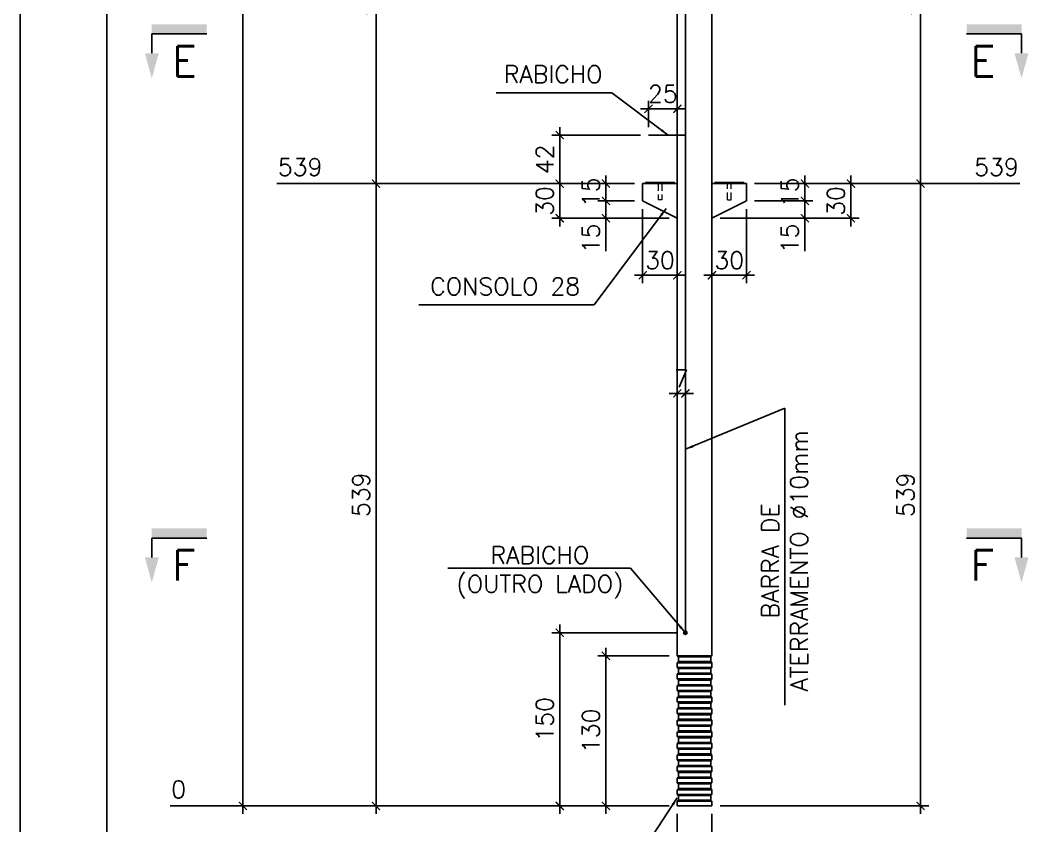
# Model space of a CAD drawing. Header units: centimetres. Extents: x 1658 to 19651, y 8294 to 11444.
# Drawn here: x 1658 to 2532, y 9369 to 10067 of the extents above; entities that cross this region are included whole.
import ezdxf

# ---------------------------------------------------------------- set-up
doc = ezdxf.new("R2010")
doc.units = ezdxf.units.CM
doc.header["$LTSCALE"] = 50
doc.header["$MEASUREMENT"] = 0
doc.header["$PDMODE"] = 67
doc.linetypes.add('DASHED', pattern=[0.75, 0.5, -0.25])
doc.linetypes.add('HIDDEN', pattern=[0.375, 0.25, -0.125])
doc.layers.add('10 TRACEJADO', color=1, linetype='DASHED', lineweight=13)
for name, color, linetype in [('COTAS-PRECON', 1, 'Continuous'), ('FORMATO-PRECON', 2, 'Continuous'), ('HACHURAS-PRECON', 1, 'Continuous'), ('IND- CORTE-PRECON', 4, 'Continuous'), ('LINHA-01-PRECON', 1, 'Continuous'), ('LINHA-03-PRECON', 3, 'Continuous'), ('LINHA-04-PRECON', 4, 'Continuous'), ('TEXTO-35-PRECON', 5, 'Continuous')]:
    doc.layers.add(name, color=color, linetype=linetype)
doc.styles.add('ROMANS', font='ROMANS.SHX', dxfattribs={"oblique": 15, "height": 3})
doc.styles.get("Standard").update_dxf_attribs({"font": 'romans.shx'})
doc.dimstyles.new('ESC75-75', dxfattribs={"dimscale": 0, "dimtxt": 15, "dimasz": 7, "dimexe": 7, "dimexo": 7, "dimgap": 5.5, "dimtad": 1, "dimdec": 1, "dimdsep": 46, "dimtxsty": 'Standard', "dimblk": 'ARCHTICK', "dimcen": 0.1, "dimdle": 7, "dimclrd": 256, "dimclre": 256, "dimclrt": 2, "dimadec": 0, "dimazin": 0, "dimtfac": 1, "dimtdec": 1, "dimtix": 1, "dimtmove": 2, "dimatfit": 3, "dimfxl": 1, "dimarcsym": 0})

# ---------------------------------------------------------------- blocks, each defined once
blk = doc.blocks.new('A$C2E607E54')
at = {"layer": 'FORMATO-PRECON'}
blk.add_lwpolyline([(0, 4200), (2970, 4200), (2970, 0), (0, 0)], close=True, dxfattribs=at)
at = {"layer": 'FORMATO-PRECON', "color": 6}
blk.add_lwpolyline([(100, 3950), (2870, 3950), (2870, 100), (100, 100)], close=True, dxfattribs=at)
blk = doc.blocks.new('_ArchTick')
at = {"color": 0, "linetype": 'ByBlock', "const_width": 0.15}
blk.add_lwpolyline([(-0.5, -0.5), (0.5, 0.5)], dxfattribs=at)
blk = doc.blocks.new('*D37')
at = {"layer": 'COTAS-PRECON', "lineweight": -2, "transparency": 16777216}
for p, q in [((2220.58, 9516.28), (2158.72, 9516.28)), ((2165.72, 9379.28), (2165.72, 9523.28)), ((2220.58, 9386.28), (2158.72, 9386.28))]:
    blk.add_line(p, q, dxfattribs=at)
at = {"layer": 'Defpoints', "color": 0, "transparency": 16777216}
for p in [(2165.72, 9516.28), (2227.58, 9516.28), (2227.58, 9386.28)]:
    blk.add_point(p, dxfattribs=at)
at = {"layer": 'COTAS-PRECON', "lineweight": -2, "transparency": 16777216, "xscale": 7, "yscale": 7, "zscale": 7}
for p, rotation in [((2165.72, 9516.28), 90), ((2165.72, 9386.28), 270)]:
    blk.add_blockref('_ArchTick', p, dxfattribs=dict(at, rotation=rotation))
at = {"layer": 'COTAS-PRECON', "color": 2, "transparency": 16777216, "insert": (2152.72, 9451.28), "char_height": 15, "attachment_point": 5, "rotation": 90}
blk.add_mtext('130', dxfattribs=at)
blk = doc.blocks.new('*D38')
at = {"layer": 'COTAS-PRECON', "lineweight": -2, "transparency": 16777216}
for p, q in [((2227.58, 9379.28), (2227.58, 9332.26)), ((2257.58, 9379.28), (2257.58, 9332.26)), ((2227.58, 9339.26), (2220.58, 9339.26)), ((2227.58, 9339.26), (2257.58, 9339.26)), ((2257.58, 9339.26), (2264.58, 9339.26))]:
    blk.add_line(p, q, dxfattribs=at)
at = {"layer": 'Defpoints', "color": 0, "transparency": 16777216}
for p in [(2227.58, 9386.28, 0.02), (2257.58, 9386.28, 0.02), (2257.58, 9339.26)]:
    blk.add_point(p, dxfattribs=at)
at = {"layer": 'COTAS-PRECON', "lineweight": -2, "transparency": 16777216, "xscale": 7, "yscale": 7, "zscale": 7}
blk.add_blockref('_ArchTick', (2227.58, 9339.26), dxfattribs=at)
at = {"layer": 'COTAS-PRECON', "lineweight": -2, "transparency": 16777216, "xscale": 7, "yscale": 7, "zscale": 7, "rotation": 180}
blk.add_blockref('_ArchTick', (2257.58, 9339.26), dxfattribs=at)
at = {"layer": 'COTAS-PRECON', "color": 2, "transparency": 16777216, "insert": (2242.58, 9352.26), "char_height": 15, "attachment_point": 5}
blk.add_mtext('30', dxfattribs=at)
blk = doc.blocks.new('*D45')
at = {"layer": 'COTAS-PRECON', "lineweight": -2, "transparency": 16777216}
for p, q in [((1966.61, 10261.28), (1966.61, 9918.28)), ((2190.58, 10254.28), (1959.61, 10254.28)), ((2190.58, 9925.28), (1959.61, 9925.28))]:
    blk.add_line(p, q, dxfattribs=at)
at = {"layer": 'Defpoints', "color": 0, "transparency": 16777216}
for p in [(2197.58, 10254.28), (1966.61, 9925.28), (2197.58, 9925.28)]:
    blk.add_point(p, dxfattribs=at)
at = {"layer": 'COTAS-PRECON', "lineweight": -2, "transparency": 16777216, "xscale": 7, "yscale": 7, "zscale": 7}
for p, rotation in [((1966.61, 10254.28), 90), ((1966.61, 9925.28), 270)]:
    blk.add_blockref('_ArchTick', p, dxfattribs=dict(at, rotation=rotation))
at = {"layer": 'COTAS-PRECON', "color": 2, "transparency": 16777216, "insert": (1953.61, 10089.78), "char_height": 15, "attachment_point": 5, "rotation": 90}
blk.add_mtext('329', dxfattribs=at)
blk = doc.blocks.new('*D46')
at = {"layer": 'COTAS-PRECON', "lineweight": -2, "transparency": 16777216}
for p, q in [((1966.61, 9932.28), (1966.61, 9379.28)), ((2190.58, 9925.28), (1959.61, 9925.28)), ((2220.58, 9386.28), (1959.61, 9386.28))]:
    blk.add_line(p, q, dxfattribs=at)
at = {"layer": 'Defpoints', "color": 0, "transparency": 16777216}
for p in [(2197.58, 9925.28), (1966.61, 9386.28), (2227.58, 9386.28)]:
    blk.add_point(p, dxfattribs=at)
at = {"layer": 'COTAS-PRECON', "lineweight": -2, "transparency": 16777216, "xscale": 7, "yscale": 7, "zscale": 7}
for p, rotation in [((1966.61, 9925.28), 90), ((1966.61, 9386.28), 270)]:
    blk.add_blockref('_ArchTick', p, dxfattribs=dict(at, rotation=rotation))
at = {"layer": 'COTAS-PRECON', "color": 2, "transparency": 16777216, "insert": (1953.61, 9655.78), "char_height": 15, "attachment_point": 5, "rotation": 90}
blk.add_mtext('539', dxfattribs=at)
blk = doc.blocks.new('*D56')
at = {"layer": 'COTAS-PRECON', "lineweight": -2, "transparency": 16777216}
for p, q in [((2165.72, 9925.28), (2165.72, 9932.28)), ((2190.58, 9925.28), (2158.72, 9925.28)), ((2165.72, 9925.28), (2165.72, 9910.28)), ((2190.58, 9910.28), (2158.72, 9910.28)), ((2165.72, 9910.28), (2165.72, 9903.28))]:
    blk.add_line(p, q, dxfattribs=at)
at = {"layer": 'Defpoints', "color": 0, "transparency": 16777216}
for p in [(2197.58, 9925.28), (2165.72, 9910.28), (2197.58, 9910.28)]:
    blk.add_point(p, dxfattribs=at)
at = {"layer": 'COTAS-PRECON', "lineweight": -2, "transparency": 16777216, "xscale": 7, "yscale": 7, "zscale": 7}
for p, rotation in [((2165.72, 9925.28), 270), ((2165.72, 9910.28), 90)]:
    blk.add_blockref('_ArchTick', p, dxfattribs=dict(at, rotation=rotation))
at = {"layer": 'COTAS-PRECON', "color": 2, "transparency": 16777216, "insert": (2152.72, 9917.78), "char_height": 15, "attachment_point": 5, "rotation": 90}
blk.add_mtext('15', dxfattribs=at)
blk = doc.blocks.new('*D58')
at = {"layer": 'COTAS-PRECON', "lineweight": -2, "transparency": 16777216}
for p, q in [((2165.72, 9917.28), (2165.72, 9888.28)), ((2190.58, 9910.28), (2158.72, 9910.28)), ((2220.58, 9895.28), (2158.72, 9895.28))]:
    blk.add_line(p, q, dxfattribs=at)
at = {"layer": 'Defpoints', "color": 0, "transparency": 16777216}
for p in [(2197.58, 9910.28), (2165.72, 9895.28), (2227.58, 9895.28)]:
    blk.add_point(p, dxfattribs=at)
at = {"layer": 'COTAS-PRECON', "lineweight": -2, "transparency": 16777216, "xscale": 7, "yscale": 7, "zscale": 7}
for p, rotation in [((2165.72, 9910.28), 90), ((2165.72, 9895.28), 270)]:
    blk.add_blockref('_ArchTick', p, dxfattribs=dict(at, rotation=rotation))
at = {"layer": 'COTAS-PRECON', "color": 2, "transparency": 16777216, "insert": (2152.72, 9877.83), "char_height": 15, "attachment_point": 5, "rotation": 90}
blk.add_mtext('15', dxfattribs=at)
blk = doc.blocks.new('*D59')
at = {"layer": 'COTAS-PRECON', "lineweight": -2, "transparency": 16777216}
for p, q in [((2125.76, 9925.28), (2125.76, 9932.28)), ((2190.58, 9925.28), (2118.76, 9925.28)), ((2125.76, 9925.28), (2125.76, 9895.28)), ((2220.58, 9895.28), (2118.76, 9895.28)), ((2125.76, 9895.28), (2125.76, 9888.28))]:
    blk.add_line(p, q, dxfattribs=at)
at = {"layer": 'Defpoints', "color": 0, "transparency": 16777216}
for p in [(2197.58, 9925.28), (2125.76, 9895.28), (2227.58, 9895.28)]:
    blk.add_point(p, dxfattribs=at)
at = {"layer": 'COTAS-PRECON', "lineweight": -2, "transparency": 16777216, "xscale": 7, "yscale": 7, "zscale": 7}
for p, rotation in [((2125.76, 9925.28), 270), ((2125.76, 9895.28), 90)]:
    blk.add_blockref('_ArchTick', p, dxfattribs=dict(at, rotation=rotation))
at = {"layer": 'COTAS-PRECON', "color": 2, "transparency": 16777216, "insert": (2112.76, 9910.28), "char_height": 15, "attachment_point": 5, "rotation": 90}
blk.add_mtext('30', dxfattribs=at)
blk = doc.blocks.new('*D57')
at = {"layer": 'COTAS-PRECON', "lineweight": -2, "transparency": 16777216}
for p, q in [((2197.58, 9903.28), (2197.58, 9838.94)), ((2197.58, 9845.94), (2190.58, 9845.94)), ((2197.58, 9845.94), (2227.58, 9845.94)), ((2227.58, 9845.94), (2234.58, 9845.94))]:
    blk.add_line(p, q, dxfattribs=at)
at = {"layer": 'Defpoints', "color": 0, "transparency": 16777216}
for p in [(2197.58, 9910.28), (2227.58, 9845.94), (2227.58, 9845.94)]:
    blk.add_point(p, dxfattribs=at)
at = {"layer": 'COTAS-PRECON', "lineweight": -2, "transparency": 16777216, "xscale": 7, "yscale": 7, "zscale": 7}
blk.add_blockref('_ArchTick', (2197.58, 9845.94), dxfattribs=at)
at = {"layer": 'COTAS-PRECON', "lineweight": -2, "transparency": 16777216, "xscale": 7, "yscale": 7, "zscale": 7, "rotation": 180}
blk.add_blockref('_ArchTick', (2227.58, 9845.94), dxfattribs=at)
at = {"layer": 'COTAS-PRECON', "color": 2, "transparency": 16777216, "insert": (2212.58, 9858.94), "char_height": 15, "attachment_point": 5}
blk.add_mtext('30', dxfattribs=at)
blk = doc.blocks.new('*D60')
at = {"layer": 'COTAS-PRECON', "lineweight": -2, "transparency": 16777216}
for p, q in [((2125.76, 9918.28), (2125.76, 9974.28)), ((2195.58, 9967.28), (2118.76, 9967.28)), ((2190.58, 9925.28), (2118.76, 9925.28))]:
    blk.add_line(p, q, dxfattribs=at)
at = {"layer": 'Defpoints', "color": 0, "transparency": 16777216}
for p in [(2125.76, 9967.28), (2202.58, 9967.28), (2197.58, 9925.28)]:
    blk.add_point(p, dxfattribs=at)
at = {"layer": 'COTAS-PRECON', "lineweight": -2, "transparency": 16777216, "xscale": 7, "yscale": 7, "zscale": 7}
for p, rotation in [((2125.76, 9967.28), 90), ((2125.76, 9925.28), 270)]:
    blk.add_blockref('_ArchTick', p, dxfattribs=dict(at, rotation=rotation))
at = {"layer": 'COTAS-PRECON', "color": 2, "transparency": 16777216, "insert": (2112.76, 9946.28), "char_height": 15, "attachment_point": 5, "rotation": 90}
blk.add_mtext('42', dxfattribs=at)
blk = doc.blocks.new('*D61')
at = {"layer": 'COTAS-PRECON', "lineweight": -2, "transparency": 16777216}
for p, q in [((2125.76, 9379.28), (2125.76, 9543.28)), ((2227.58, 9536.28), (2118.76, 9536.28)), ((2220.58, 9386.28), (2118.76, 9386.28))]:
    blk.add_line(p, q, dxfattribs=at)
at = {"layer": 'Defpoints', "color": 0, "transparency": 16777216}
for p in [(2125.76, 9536.28), (2234.58, 9536.28), (2227.58, 9386.28)]:
    blk.add_point(p, dxfattribs=at)
at = {"layer": 'COTAS-PRECON', "lineweight": -2, "transparency": 16777216, "xscale": 7, "yscale": 7, "zscale": 7}
for p, rotation in [((2125.76, 9536.28), 90), ((2125.76, 9386.28), 270)]:
    blk.add_blockref('_ArchTick', p, dxfattribs=dict(at, rotation=rotation))
at = {"layer": 'COTAS-PRECON', "color": 2, "transparency": 16777216, "insert": (2112.76, 9461.28), "char_height": 15, "attachment_point": 5, "rotation": 90}
blk.add_mtext('150', dxfattribs=at)
blk = doc.blocks.new('*D62')
at = {"layer": 'COTAS-PRECON', "lineweight": -2, "transparency": 16777216}
blk.add_line((1959.61, 10773.28), (1880.68, 10773.28), dxfattribs=at)
at = {"layer": 'Defpoints', "color": 0, "transparency": 16777216}
for p in [(1880.68, 10773.28), (1966.61, 10773.28), (2242.58, 9386.28)]:
    blk.add_point(p, dxfattribs=at)
at = {"layer": 'COTAS-PRECON', "color": 2, "transparency": 16777216, "insert": (1904.86, 10787.57), "char_height": 15, "attachment_point": 5}
blk.add_mtext('1387', dxfattribs=at)
blk = doc.blocks.new('*D63')
at = {"layer": 'COTAS-PRECON', "lineweight": -2, "transparency": 16777216}
blk.add_line((1959.61, 10717.28), (1880.68, 10717.28), dxfattribs=at)
at = {"layer": 'Defpoints', "color": 0, "transparency": 16777216}
for p in [(1880.68, 10717.28), (1966.61, 10717.28), (2242.58, 9386.28)]:
    blk.add_point(p, dxfattribs=at)
at = {"layer": 'COTAS-PRECON', "color": 2, "transparency": 16777216, "insert": (1904.86, 10731.57), "char_height": 15, "attachment_point": 5}
blk.add_mtext('1331', dxfattribs=at)
blk = doc.blocks.new('*D64')
at = {"layer": 'COTAS-PRECON', "lineweight": -2, "transparency": 16777216}
blk.add_line((1959.61, 10254.28), (1880.68, 10254.28), dxfattribs=at)
at = {"layer": 'Defpoints', "color": 0, "transparency": 16777216}
for p in [(1880.68, 10254.28), (1966.61, 10254.28), (2242.58, 9386.28)]:
    blk.add_point(p, dxfattribs=at)
at = {"layer": 'COTAS-PRECON', "color": 2, "transparency": 16777216, "insert": (1900.88, 10268.57), "char_height": 15, "attachment_point": 5}
blk.add_mtext('868', dxfattribs=at)
blk = doc.blocks.new('*D65')
at = {"layer": 'COTAS-PRECON', "lineweight": -2, "transparency": 16777216}
blk.add_line((1959.61, 9925.28), (1880.68, 9925.28), dxfattribs=at)
at = {"layer": 'Defpoints', "color": 0, "transparency": 16777216}
for p in [(1880.68, 9925.28), (1966.61, 9925.28), (2242.58, 9386.28)]:
    blk.add_point(p, dxfattribs=at)
at = {"layer": 'COTAS-PRECON', "color": 2, "transparency": 16777216, "insert": (1900.88, 9939.57), "char_height": 15, "attachment_point": 5}
blk.add_mtext('539', dxfattribs=at)
blk = doc.blocks.new('*D66')
at = {"layer": 'COTAS-PRECON', "lineweight": -2, "transparency": 16777216}
for p, q in [((1851.25, 10809.28), (1851.25, 9379.28)), ((2220.58, 10802.28), (1844.25, 10802.28)), ((2220.58, 9386.28), (1844.25, 9386.28))]:
    blk.add_line(p, q, dxfattribs=at)
at = {"layer": 'Defpoints', "color": 0, "transparency": 16777216}
for p in [(2227.58, 10802.28), (1851.25, 9386.28), (2227.58, 9386.28)]:
    blk.add_point(p, dxfattribs=at)
at = {"layer": 'COTAS-PRECON', "lineweight": -2, "transparency": 16777216, "xscale": 7, "yscale": 7, "zscale": 7}
for p, rotation in [((1851.25, 10802.28), 90), ((1851.25, 9386.28), 270)]:
    blk.add_blockref('_ArchTick', p, dxfattribs=dict(at, rotation=rotation))
at = {"layer": 'COTAS-PRECON', "color": 2, "transparency": 16777216, "insert": (1838.25, 10094.28), "char_height": 15, "attachment_point": 5, "rotation": 90}
blk.add_mtext('1416', dxfattribs=at)
blk = doc.blocks.new('*D67')
at = {"layer": 'COTAS-PRECON', "lineweight": -2, "transparency": 16777216}
blk.add_line((1844.25, 10802.28), (1788.22, 10802.28), dxfattribs=at)
at = {"layer": 'Defpoints', "color": 0, "transparency": 16777216}
for p in [(1788.22, 10802.28), (1851.25, 10802.28), (2242.58, 9386.28)]:
    blk.add_point(p, dxfattribs=at)
at = {"layer": 'COTAS-PRECON', "color": 2, "transparency": 16777216, "insert": (1812.4, 10816.57), "char_height": 15, "attachment_point": 5}
blk.add_mtext('1416', dxfattribs=at)
blk = doc.blocks.new('*D68')
at = {"layer": 'COTAS-PRECON', "lineweight": -2, "transparency": 16777216}
blk.add_line((1844.25, 9386.28), (1788.22, 9386.28), dxfattribs=at)
at = {"layer": 'Defpoints', "color": 0, "transparency": 16777216}
for p in [(1788.22, 9386.28), (1851.25, 9386.28), (2242.58, 9386.28)]:
    blk.add_point(p, dxfattribs=at)
at = {"layer": 'COTAS-PRECON', "color": 2, "transparency": 16777216, "insert": (1795.56, 9400.57), "char_height": 15, "attachment_point": 5}
blk.add_mtext('0', dxfattribs=at)
blk = doc.blocks.new('*D72')
at = {"layer": 'COTAS-PRECON', "lineweight": -2, "transparency": 16777216}
for p, q in [((2438.35, 10261.28), (2438.35, 9918.28)), ((2294.58, 10254.28), (2445.35, 10254.28)), ((2294.58, 9925.28), (2445.35, 9925.28))]:
    blk.add_line(p, q, dxfattribs=at)
at = {"layer": 'Defpoints', "color": 0, "transparency": 16777216}
for p in [(2287.58, 10254.28), (2287.58, 9925.28), (2438.35, 9925.28)]:
    blk.add_point(p, dxfattribs=at)
at = {"layer": 'COTAS-PRECON', "lineweight": -2, "transparency": 16777216, "xscale": 7, "yscale": 7, "zscale": 7}
for p, rotation in [((2438.35, 10254.28), 90), ((2438.35, 9925.28), 270)]:
    blk.add_blockref('_ArchTick', p, dxfattribs=dict(at, rotation=rotation))
at = {"layer": 'COTAS-PRECON', "color": 2, "transparency": 16777216, "insert": (2425.35, 10089.78), "char_height": 15, "attachment_point": 5, "rotation": 90}
blk.add_mtext('329', dxfattribs=at)
blk = doc.blocks.new('*D73')
at = {"layer": 'COTAS-PRECON', "lineweight": -2, "transparency": 16777216}
for p, q in [((2438.35, 9932.28), (2438.35, 9379.28)), ((2294.58, 9925.28), (2445.35, 9925.28)), ((2264.58, 9386.28), (2445.35, 9386.28))]:
    blk.add_line(p, q, dxfattribs=at)
at = {"layer": 'Defpoints', "color": 0, "transparency": 16777216}
for p in [(2287.58, 9925.28), (2257.58, 9386.28), (2438.35, 9386.28)]:
    blk.add_point(p, dxfattribs=at)
at = {"layer": 'COTAS-PRECON', "lineweight": -2, "transparency": 16777216, "xscale": 7, "yscale": 7, "zscale": 7}
for p, rotation in [((2438.35, 9925.28), 90), ((2438.35, 9386.28), 270)]:
    blk.add_blockref('_ArchTick', p, dxfattribs=dict(at, rotation=rotation))
at = {"layer": 'COTAS-PRECON', "color": 2, "transparency": 16777216, "insert": (2425.35, 9655.78), "char_height": 15, "attachment_point": 5, "rotation": 90}
blk.add_mtext('539', dxfattribs=at)
blk = doc.blocks.new('*D86')
at = {"layer": 'COTAS-PRECON', "lineweight": -2, "transparency": 16777216}
for p, q in [((2338.06, 9925.28), (2338.06, 9932.28)), ((2294.58, 9925.28), (2345.06, 9925.28)), ((2338.06, 9925.28), (2338.06, 9910.28)), ((2294.58, 9910.28), (2345.06, 9910.28)), ((2338.06, 9910.28), (2338.06, 9903.28))]:
    blk.add_line(p, q, dxfattribs=at)
at = {"layer": 'Defpoints', "color": 0, "transparency": 16777216}
for p in [(2287.58, 9925.28), (2287.58, 9910.28), (2338.06, 9910.28)]:
    blk.add_point(p, dxfattribs=at)
at = {"layer": 'COTAS-PRECON', "lineweight": -2, "transparency": 16777216, "xscale": 7, "yscale": 7, "zscale": 7}
for p, rotation in [((2338.06, 9925.28), 270), ((2338.06, 9910.28), 90)]:
    blk.add_blockref('_ArchTick', p, dxfattribs=dict(at, rotation=rotation))
at = {"layer": 'COTAS-PRECON', "color": 2, "transparency": 16777216, "insert": (2325.06, 9917.78), "char_height": 15, "attachment_point": 5, "rotation": 90}
blk.add_mtext('15', dxfattribs=at)
blk = doc.blocks.new('*D87')
at = {"layer": 'COTAS-PRECON', "lineweight": -2, "transparency": 16777216}
for p, q in [((2338.06, 9917.28), (2338.06, 9888.28)), ((2294.58, 9910.28), (2345.06, 9910.28)), ((2264.58, 9895.28), (2345.06, 9895.28))]:
    blk.add_line(p, q, dxfattribs=at)
at = {"layer": 'Defpoints', "color": 0, "transparency": 16777216}
for p in [(2287.58, 9910.28), (2257.58, 9895.28), (2338.06, 9895.28)]:
    blk.add_point(p, dxfattribs=at)
at = {"layer": 'COTAS-PRECON', "lineweight": -2, "transparency": 16777216, "xscale": 7, "yscale": 7, "zscale": 7}
for p, rotation in [((2338.06, 9910.28), 90), ((2338.06, 9895.28), 270)]:
    blk.add_blockref('_ArchTick', p, dxfattribs=dict(at, rotation=rotation))
at = {"layer": 'COTAS-PRECON', "color": 2, "transparency": 16777216, "insert": (2324.94, 9877.83), "char_height": 15, "attachment_point": 5, "rotation": 90}
blk.add_mtext('15', dxfattribs=at)
blk = doc.blocks.new('*D88')
at = {"layer": 'COTAS-PRECON', "lineweight": -2, "transparency": 16777216}
for p, q in [((2378.02, 9925.28), (2378.02, 9932.28)), ((2294.58, 9925.28), (2385.02, 9925.28)), ((2378.02, 9925.28), (2378.02, 9895.28)), ((2264.58, 9895.28), (2385.02, 9895.28)), ((2378.02, 9895.28), (2378.02, 9888.28))]:
    blk.add_line(p, q, dxfattribs=at)
at = {"layer": 'Defpoints', "color": 0, "transparency": 16777216}
for p in [(2287.58, 9925.28), (2257.58, 9895.28), (2378.02, 9895.28)]:
    blk.add_point(p, dxfattribs=at)
at = {"layer": 'COTAS-PRECON', "lineweight": -2, "transparency": 16777216, "xscale": 7, "yscale": 7, "zscale": 7}
for p, rotation in [((2378.02, 9925.28), 270), ((2378.02, 9895.28), 90)]:
    blk.add_blockref('_ArchTick', p, dxfattribs=dict(at, rotation=rotation))
at = {"layer": 'COTAS-PRECON', "color": 2, "transparency": 16777216, "insert": (2365.02, 9910.28), "char_height": 15, "attachment_point": 5, "rotation": 90}
blk.add_mtext('30', dxfattribs=at)
blk = doc.blocks.new('*D89')
at = {"layer": 'COTAS-PRECON', "lineweight": -2, "transparency": 16777216}
for p, q in [((2287.58, 9903.28), (2287.58, 9838.94)), ((2257.58, 9845.94), (2250.58, 9845.94)), ((2287.58, 9845.94), (2257.58, 9845.94)), ((2287.58, 9845.94), (2294.58, 9845.94))]:
    blk.add_line(p, q, dxfattribs=at)
at = {"layer": 'Defpoints', "color": 0, "transparency": 16777216}
for p in [(2287.58, 9910.28), (2257.58, 9845.94), (2257.58, 9845.94)]:
    blk.add_point(p, dxfattribs=at)
at = {"layer": 'COTAS-PRECON', "lineweight": -2, "transparency": 16777216, "xscale": 7, "yscale": 7, "zscale": 7}
blk.add_blockref('_ArchTick', (2257.58, 9845.94), dxfattribs=at)
at = {"layer": 'COTAS-PRECON', "lineweight": -2, "transparency": 16777216, "xscale": 7, "yscale": 7, "zscale": 7, "rotation": 180}
blk.add_blockref('_ArchTick', (2287.58, 9845.94), dxfattribs=at)
at = {"layer": 'COTAS-PRECON', "color": 2, "transparency": 16777216, "insert": (2272.58, 9858.94), "char_height": 15, "attachment_point": 5}
blk.add_mtext('30', dxfattribs=at)
blk = doc.blocks.new('*D82')
at = {"layer": 'COTAS-PRECON', "lineweight": -2, "transparency": 16777216}
blk.add_line((2445.35, 10773.28), (2524.28, 10773.28), dxfattribs=at)
at = {"layer": 'Defpoints', "color": 0, "transparency": 16777216}
for p in [(2438.35, 10773.28), (2524.28, 10773.28), (2242.58, 9386.28)]:
    blk.add_point(p, dxfattribs=at)
at = {"layer": 'COTAS-PRECON', "color": 2, "transparency": 16777216, "insert": (2500.1, 10787.57), "char_height": 15, "attachment_point": 5}
blk.add_mtext('1387', dxfattribs=at)
blk = doc.blocks.new('*D83')
at = {"layer": 'COTAS-PRECON', "lineweight": -2, "transparency": 16777216}
blk.add_line((2445.35, 10717.28), (2524.28, 10717.28), dxfattribs=at)
at = {"layer": 'Defpoints', "color": 0, "transparency": 16777216}
for p in [(2438.35, 10717.28), (2524.28, 10717.28), (2242.58, 9386.28)]:
    blk.add_point(p, dxfattribs=at)
at = {"layer": 'COTAS-PRECON', "color": 2, "transparency": 16777216, "insert": (2500.1, 10731.57), "char_height": 15, "attachment_point": 5}
blk.add_mtext('1331', dxfattribs=at)
blk = doc.blocks.new('*D84')
at = {"layer": 'COTAS-PRECON', "lineweight": -2, "transparency": 16777216}
blk.add_line((2445.35, 10254.28), (2524.28, 10254.28), dxfattribs=at)
at = {"layer": 'Defpoints', "color": 0, "transparency": 16777216}
for p in [(2438.35, 10254.28), (2524.28, 10254.28), (2242.58, 9386.28)]:
    blk.add_point(p, dxfattribs=at)
at = {"layer": 'COTAS-PRECON', "color": 2, "transparency": 16777216, "insert": (2504.07, 10268.57), "char_height": 15, "attachment_point": 5}
blk.add_mtext('868', dxfattribs=at)
blk = doc.blocks.new('*D85')
at = {"layer": 'COTAS-PRECON', "lineweight": -2, "transparency": 16777216}
blk.add_line((2445.35, 9925.28), (2524.28, 9925.28), dxfattribs=at)
at = {"layer": 'Defpoints', "color": 0, "transparency": 16777216}
for p in [(2438.35, 9925.28), (2524.28, 9925.28), (2242.58, 9386.28)]:
    blk.add_point(p, dxfattribs=at)
at = {"layer": 'COTAS-PRECON', "color": 2, "transparency": 16777216, "insert": (2504.07, 9939.57), "char_height": 15, "attachment_point": 5}
blk.add_mtext('539', dxfattribs=at)
blk = doc.blocks.new('*D98')
at = {"layer": 'COTAS-PRECON', "lineweight": -2, "transparency": 16777216}
for p, q in [((2227.58, 9743.54), (2220.58, 9743.54)), ((2234.58, 9743.54), (2227.58, 9743.54)), ((2234.58, 9743.54), (2241.58, 9743.54))]:
    blk.add_line(p, q, dxfattribs=at)
at = {"layer": 'Defpoints', "color": 0, "transparency": 16777216}
for p in [(2227.58, 9743.54), (2227.58, 9743.54), (2234.58, 9743.54)]:
    blk.add_point(p, dxfattribs=at)
at = {"layer": 'COTAS-PRECON', "lineweight": -2, "transparency": 16777216, "xscale": 7, "yscale": 7, "zscale": 7}
blk.add_blockref('_ArchTick', (2227.58, 9743.54), dxfattribs=at)
at = {"layer": 'COTAS-PRECON', "lineweight": -2, "transparency": 16777216, "xscale": 7, "yscale": 7, "zscale": 7, "rotation": 180}
blk.add_blockref('_ArchTick', (2234.58, 9743.54), dxfattribs=at)
at = {"layer": 'COTAS-PRECON', "color": 2, "transparency": 16777216, "insert": (2231.08, 9756.54), "char_height": 15, "attachment_point": 5}
blk.add_mtext('7', dxfattribs=at)
blk = doc.blocks.new('*D112')
at = {"layer": 'COTAS-PRECON', "lineweight": -2, "transparency": 16777216}
for p, q in [((2202.58, 9974.28), (2202.58, 9997.06)), ((2202.58, 9990.06), (2195.58, 9990.06)), ((2202.58, 9990.06), (2227.58, 9990.06)), ((2227.58, 9990.06), (2234.58, 9990.06))]:
    blk.add_line(p, q, dxfattribs=at)
at = {"layer": 'Defpoints', "color": 0, "transparency": 16777216}
for p in [(2227.58, 9990.06), (2227.58, 9990.06), (2202.58, 9967.28)]:
    blk.add_point(p, dxfattribs=at)
at = {"layer": 'COTAS-PRECON', "lineweight": -2, "transparency": 16777216, "xscale": 7, "yscale": 7, "zscale": 7}
blk.add_blockref('_ArchTick', (2202.58, 9990.06), dxfattribs=at)
at = {"layer": 'COTAS-PRECON', "lineweight": -2, "transparency": 16777216, "xscale": 7, "yscale": 7, "zscale": 7, "rotation": 180}
blk.add_blockref('_ArchTick', (2227.58, 9990.06), dxfattribs=at)
at = {"layer": 'COTAS-PRECON', "color": 2, "transparency": 16777216, "insert": (2215.08, 10003.06), "char_height": 15, "attachment_point": 5}
blk.add_mtext('25', dxfattribs=at)
blk = doc.blocks.new('IND-CORTE-')
at = {"layer": 'IND- CORTE-PRECON', "color": 1}
for p, q in [((-11.2, 63.5), (-33.6, 63.5)), ((-11.2, 0), (-11.2, 63.5))]:
    blk.add_line(p, q, dxfattribs=at)
for points in [[(-33.6, 71.5), (-62.5, 63.5), (-33.6, 55.4)], [(0, 0), (-11.2, 0), (0, 63.5), (-11.2, 63.5)]]:
    blk.add_solid(points, dxfattribs=at)
at = {"layer": 'IND- CORTE-PRECON', "linetype": 'Continuous', "style": 'ROMANS', "flags": 8}
blk.add_attdef('B', (-57.7, 9.1), '', height=35, dxfattribs=at)

msp = doc.modelspace()

# ---------------------------------------------------------------- hatches: boundary and pattern name
at = {"layer": 'LINHA-04-PRECON'}
h = msp.add_hatch(color=256, dxfattribs=at)
h.dxf.hatch_style = 1
h.paths.add_polyline_path([(2233.08, 9536.28, 1), (2236.08, 9536.28, 1)])

# ---------------------------------------------------------------- linework, layer by layer
at = {"layer": '10 TRACEJADO', "linetype": 'HIDDEN', "ltscale": 0.5, "extrusion": (0, 1, 0)}
for p, q in [((2210.98, 9926.28), (2210.98, 9925.28)), ((2214.18, 9926.28), (2214.18, 9925.28)), ((2270.98, 9925.28), (2270.98, 9926.28)), ((2274.18, 9925.28), (2274.18, 9926.28)), ((2210.98, 9925.28), (2210.98, 9911.28)), ((2214.18, 9925.28), (2214.18, 9911.28)), ((2270.98, 9911.28), (2270.98, 9925.28)), ((2274.18, 9911.28), (2274.18, 9925.28)), ((2214.18, 9911.28), (2210.98, 9911.28)), ((2270.98, 9911.28), (2274.18, 9911.28))]:
    msp.add_line(p, q, dxfattribs=at)
at = {"layer": 'LINHA-01-PRECON'}
for p, q in [((2165.72, 9895.28), (2165.72, 9866.9)), ((2338.06, 9895.28), (2338.06, 9866.9)), ((2227.58, 9516.28), (2257.58, 9516.28)), ((2228.58, 9515.28), (2256.58, 9515.28)), ((2227.58, 9510.28), (2257.58, 9510.28)), ((2227.58, 9506.28), (2257.58, 9506.28)), ((2228.58, 9511.28), (2256.58, 9511.28)), ((2227.58, 9500.28), (2257.58, 9500.28)), ((2228.58, 9505.28), (2256.58, 9505.28)), ((2228.58, 9501.28), (2256.58, 9501.28)), ((2227.58, 9496.28), (2257.58, 9496.28)), ((2227.58, 9490.28), (2257.58, 9490.28)), ((2228.58, 9495.28), (2256.58, 9495.28)), ((2228.58, 9491.28), (2256.58, 9491.28)), ((2227.58, 9486.28), (2257.58, 9486.28)), ((2227.58, 9480.28), (2257.58, 9480.28)), ((2228.58, 9485.28), (2256.58, 9485.28)), ((2228.58, 9481.28), (2256.58, 9481.28)), ((2227.58, 9476.28), (2257.58, 9476.28)), ((2228.58, 9475.28), (2256.58, 9475.28)), ((2228.58, 9471.28), (2256.58, 9471.28)), ((2227.58, 9470.28), (2257.58, 9470.28)), ((2227.58, 9466.28), (2257.58, 9466.28)), ((2228.58, 9465.28), (2256.58, 9465.28)), ((2227.58, 9460.28), (2257.58, 9460.28)), ((2227.58, 9456.28), (2257.58, 9456.28)), ((2228.58, 9461.28), (2256.58, 9461.28)), ((2228.58, 9455.28), (2256.58, 9455.28)), ((2227.58, 9450.28), (2257.58, 9450.28)), ((2227.58, 9446.28), (2257.58, 9446.28)), ((2227.58, 9446.28), (2257.58, 9446.28)), ((2228.58, 9451.28), (2256.58, 9451.28)), ((2228.58, 9445.28), (2256.58, 9445.28)), ((2227.58, 9440.28), (2257.58, 9440.28)), ((2228.58, 9441.28), (2256.58, 9441.28)), ((2227.58, 9436.28), (2257.58, 9436.28)), ((2227.58, 9430.28), (2257.58, 9430.28)), ((2228.58, 9435.28), (2256.58, 9435.28)), ((2228.58, 9431.28), (2256.58, 9431.28)), ((2227.58, 9426.28), (2257.58, 9426.28)), ((2227.58, 9420.28), (2257.58, 9420.28)), ((2228.58, 9425.28), (2256.58, 9425.28)), ((2228.58, 9421.28), (2256.58, 9421.28)), ((2227.58, 9416.28), (2257.58, 9416.28)), ((2227.58, 9410.28), (2257.58, 9410.28)), ((2228.58, 9415.28), (2256.58, 9415.28)), ((2228.58, 9411.28), (2256.58, 9411.28)), ((2227.58, 9406.28), (2257.58, 9406.28)), ((2228.58, 9405.28), (2256.58, 9405.28)), ((2227.58, 9400.28), (2257.58, 9400.28)), ((2227.58, 9396.28), (2257.58, 9396.28)), ((2228.58, 9401.28), (2256.58, 9401.28)), ((2228.58, 9395.28), (2256.58, 9395.28)), ((2227.58, 9390.28), (2257.58, 9390.28)), ((2228.58, 9391.28), (2256.58, 9391.28))]:
    msp.add_line(p, q, dxfattribs=at)
at = {"layer": 'LINHA-03-PRECON', "extrusion": (0, 1, 0)}
for p, q in [((2227.58, 10667.28), (2227.58, 9516.28)), ((2257.58, 10667.28), (2257.58, 9516.28)), ((2200.08, 9926.28), (2200.08, 9925.28)), ((2225.08, 9926.28), (2200.08, 9926.28)), ((2225.08, 9926.28), (2225.08, 9925.28)), ((2260.08, 9926.28), (2260.08, 9925.28)), ((2260.08, 9926.28), (2285.08, 9926.28)), ((2285.08, 9926.28), (2285.08, 9925.28)), ((2227.58, 9925.28), (2197.58, 9925.28)), ((2197.58, 9925.28), (2197.58, 9910.28)), ((2257.58, 9925.28), (2287.58, 9925.28)), ((2287.58, 9925.28), (2287.58, 9910.28)), ((2197.58, 9910.28), (2227.58, 9895.28)), ((2287.58, 9910.28), (2257.58, 9895.28)), ((2227.58, 9386.28), (2257.58, 9386.28))]:
    msp.add_line(p, q, dxfattribs=at)
at = {"layer": 'LINHA-03-PRECON'}
for p, q in [((2228.58, 9515.28), (2227.58, 9516.28)), ((2228.58, 9511.28), (2228.58, 9515.28)), ((2256.58, 9515.28), (2257.58, 9516.28)), ((2256.58, 9511.28), (2256.58, 9515.28)), ((2228.58, 9511.28), (2227.58, 9510.28)), ((2227.58, 9510.28), (2227.58, 9506.28)), ((2228.58, 9505.28), (2227.58, 9506.28)), ((2256.58, 9511.28), (2257.58, 9510.28)), ((2256.58, 9505.28), (2257.58, 9506.28)), ((2257.58, 9510.28), (2257.58, 9506.28)), ((2228.58, 9501.28), (2227.58, 9500.28)), ((2227.58, 9500.28), (2227.58, 9496.28)), ((2228.58, 9501.28), (2228.58, 9505.28)), ((2256.58, 9501.28), (2256.58, 9505.28)), ((2256.58, 9501.28), (2257.58, 9500.28)), ((2257.58, 9500.28), (2257.58, 9496.28)), ((2228.58, 9495.28), (2227.58, 9496.28)), ((2228.58, 9491.28), (2227.58, 9490.28)), ((2227.58, 9486.28), (2227.58, 9490.28)), ((2228.58, 9495.28), (2228.58, 9491.28)), ((2256.58, 9495.28), (2257.58, 9496.28)), ((2256.58, 9495.28), (2256.58, 9491.28)), ((2256.58, 9491.28), (2257.58, 9490.28)), ((2257.58, 9486.28), (2257.58, 9490.28)), ((2228.58, 9485.28), (2227.58, 9486.28)), ((2228.58, 9481.28), (2227.58, 9480.28)), ((2227.58, 9480.28), (2227.58, 9476.28)), ((2228.58, 9481.28), (2228.58, 9485.28)), ((2256.58, 9485.28), (2257.58, 9486.28)), ((2256.58, 9481.28), (2256.58, 9485.28)), ((2256.58, 9481.28), (2257.58, 9480.28)), ((2257.58, 9480.28), (2257.58, 9476.28)), ((2228.58, 9475.28), (2227.58, 9476.28)), ((2228.58, 9471.28), (2227.58, 9470.28)), ((2228.58, 9471.28), (2228.58, 9475.28)), ((2256.58, 9475.28), (2257.58, 9476.28)), ((2256.58, 9471.28), (2256.58, 9475.28)), ((2256.58, 9471.28), (2257.58, 9470.28)), ((2227.58, 9466.28), (2227.58, 9470.28)), ((2228.58, 9465.28), (2227.58, 9466.28)), ((2228.58, 9465.28), (2228.58, 9461.28)), ((2256.58, 9465.28), (2257.58, 9466.28)), ((2256.58, 9465.28), (2256.58, 9461.28)), ((2257.58, 9466.28), (2257.58, 9470.28)), ((2228.58, 9461.28), (2227.58, 9460.28)), ((2227.58, 9456.28), (2227.58, 9460.28)), ((2228.58, 9455.28), (2227.58, 9456.28)), ((2228.58, 9455.28), (2228.58, 9451.28)), ((2256.58, 9461.28), (2257.58, 9460.28)), ((2256.58, 9455.28), (2257.58, 9456.28)), ((2256.58, 9455.28), (2256.58, 9451.28)), ((2257.58, 9456.28), (2257.58, 9460.28)), ((2228.58, 9451.28), (2227.58, 9450.28)), ((2227.58, 9446.28), (2227.58, 9450.28)), ((2228.58, 9445.28), (2227.58, 9446.28)), ((2228.58, 9441.28), (2228.58, 9445.28)), ((2256.58, 9451.28), (2257.58, 9450.28)), ((2256.58, 9445.28), (2257.58, 9446.28)), ((2256.58, 9441.28), (2256.58, 9445.28)), ((2257.58, 9446.28), (2257.58, 9450.28)), ((2228.58, 9441.28), (2227.58, 9440.28)), ((2227.58, 9440.28), (2227.58, 9436.28)), ((2256.58, 9441.28), (2257.58, 9440.28)), ((2257.58, 9440.28), (2257.58, 9436.28)), ((2228.58, 9435.28), (2227.58, 9436.28)), ((2228.58, 9431.28), (2227.58, 9430.28)), ((2227.58, 9430.28), (2227.58, 9426.28)), ((2228.58, 9431.28), (2228.58, 9435.28)), ((2256.58, 9435.28), (2257.58, 9436.28)), ((2256.58, 9431.28), (2256.58, 9435.28)), ((2256.58, 9431.28), (2257.58, 9430.28)), ((2257.58, 9430.28), (2257.58, 9426.28)), ((2228.58, 9425.28), (2227.58, 9426.28)), ((2228.58, 9421.28), (2227.58, 9420.28)), ((2227.58, 9420.28), (2227.58, 9416.28)), ((2228.58, 9421.28), (2228.58, 9425.28)), ((2256.58, 9425.28), (2257.58, 9426.28)), ((2256.58, 9421.28), (2256.58, 9425.28)), ((2256.58, 9421.28), (2257.58, 9420.28)), ((2257.58, 9420.28), (2257.58, 9416.28)), ((2228.58, 9415.28), (2227.58, 9416.28)), ((2228.58, 9411.28), (2227.58, 9410.28)), ((2227.58, 9406.28), (2227.58, 9410.28)), ((2228.58, 9415.28), (2228.58, 9411.28)), ((2256.58, 9415.28), (2257.58, 9416.28)), ((2256.58, 9415.28), (2256.58, 9411.28)), ((2256.58, 9411.28), (2257.58, 9410.28)), ((2257.58, 9406.28), (2257.58, 9410.28)), ((2228.58, 9405.28), (2227.58, 9406.28)), ((2228.58, 9405.28), (2228.58, 9401.28)), ((2256.58, 9405.28), (2257.58, 9406.28)), ((2256.58, 9405.28), (2256.58, 9401.28)), ((2228.58, 9401.28), (2227.58, 9400.28)), ((2227.58, 9400.28), (2227.58, 9396.28)), ((2228.58, 9395.28), (2227.58, 9396.28)), ((2228.58, 9391.28), (2228.58, 9395.28)), ((2256.58, 9401.28), (2257.58, 9400.28)), ((2256.58, 9395.28), (2257.58, 9396.28)), ((2256.58, 9391.28), (2256.58, 9395.28)), ((2257.58, 9400.28), (2257.58, 9396.28)), ((2228.58, 9391.28), (2227.58, 9390.28)), ((2227.58, 9386.28), (2227.58, 9390.28)), ((2256.58, 9391.28), (2257.58, 9390.28)), ((2257.58, 9386.28), (2257.58, 9390.28))]:
    msp.add_line(p, q, dxfattribs=at)
at = {"layer": 'LINHA-04-PRECON', "extrusion": (0, 1, 0)}
msp.add_line((2234.58, 10799.28), (2234.58, 9536.28), dxfattribs=at)
at = {"layer": 'LINHA-04-PRECON'}
msp.add_line((2202.58, 9967.28), (2234.58, 9967.28), dxfattribs=at)
msp.add_circle((2234.58, 9536.28), 1.5, dxfattribs=at)

# ---------------------------------------------------------------- block references
at = {"layer": 'HACHURAS-PRECON', "xscale": 0.7499999999999996, "yscale": 0.7499999999999996, "zscale": 0.7499999999999996}
msp.add_blockref('A$C2E607E54', (1658.36, 8293.94), dxfattribs=at)
at = {"layer": 'TEXTO-35-PRECON', "linetype": 'ByBlock'}
ref = msp.add_blockref('IND-CORTE-', (1820, 10063.39), dxfattribs=dict(at, xscale=0.75, yscale=0.75, zscale=0.75, rotation=90.00000000000001))
ref.add_attrib('B', 'E', (1790.09, 10018.22), dxfattribs={"layer": 'IND- CORTE-PRECON', "color": 5, "linetype": 'Continuous', "height": 26.25, "style": 'ROMANS', "flags": 8})
ref = msp.add_blockref('IND-CORTE-', (2478.12, 10063.39), dxfattribs=dict(at, xscale=-0.75, yscale=0.75, zscale=0.75, rotation=270))
ref.add_attrib('B', 'E', (2481.79, 10018.22), dxfattribs={"layer": 'IND- CORTE-PRECON', "color": 5, "linetype": 'Continuous', "height": 26.25, "style": 'ROMANS', "flags": 8})
ref = msp.add_blockref('IND-CORTE-', (1820, 9626.68), dxfattribs=dict(at, xscale=0.75, yscale=0.75, zscale=0.75, rotation=90.00000000000001))
ref.add_attrib('B', 'F', (1790.09, 9581.52), dxfattribs={"layer": 'IND- CORTE-PRECON', "color": 5, "linetype": 'Continuous', "height": 26.25, "style": 'ROMANS', "flags": 8})
ref = msp.add_blockref('IND-CORTE-', (2478.12, 9626.68), dxfattribs=dict(at, xscale=-0.75, yscale=0.75, zscale=0.75, rotation=270))
ref.add_attrib('B', 'F', (2481.79, 9581.52), dxfattribs={"layer": 'IND- CORTE-PRECON', "color": 5, "linetype": 'Continuous', "height": 26.25, "style": 'ROMANS', "flags": 8})

# ---------------------------------------------------------------- texts
at = {"layer": 'COTAS-PRECON', "color": 2, "char_height": 15, "attachment_point": 5}
for s, insert in [('\\A1;RABICHO', (2120.08, 10019.99, 0.02)), ('\\A1;CONSOLO 28', (2078.46, 9836.31, 0.02)), ('\\A1;RABICHO\\P(OUTRO LADO)', (2108.59, 9588.53, 0.02))]:
    msp.add_mtext(s, dxfattribs=dict(at, insert=insert))
at = {"layer": 'COTAS-PRECON', "color": 2, "insert": (2320.61, 9598.48), "char_height": 15, "attachment_point": 5, "rotation": 90}
msp.add_mtext('BARRA DE\\PATERRAMENTO %%C10mm', dxfattribs=at)

# ---------------------------------------------------------------- dimensions: what is measured, and where the dimension line sits
at = {"layer": 'COTAS-PRECON'}
for feature_location, offset, origin, picture, middle in [((1851.25, 10802.28), (-63.03, 0), (2242.58, 9386.28), '*D67', (1812.4, 10816.57)), ((1966.61, 10773.28), (-85.93, 0), (2242.58, 9386.28), '*D62', (1904.86, 10787.57)), ((2438.35, 10773.28), (85.93, 0), (2242.58, 9386.28), '*D82', (2500.1, 10787.57)), ((1966.61, 10717.28), (-85.93, 0), (2242.58, 9386.28), '*D63', (1904.86, 10731.57)), ((2438.35, 10717.28), (85.93, 0), (2242.58, 9386.28), '*D83', (2500.1, 10731.57)), ((1966.61, 10254.28), (-85.93, 0), (2242.58, 9386.28), '*D64', (1900.88, 10268.57)), ((2438.35, 10254.28), (85.93, 0), (2242.58, 9386.28), '*D84', (2504.07, 10268.57)), ((1966.61, 9925.28), (-85.93, 0), (2242.58, 9386.28), '*D65', (1900.88, 9939.57)), ((2438.35, 9925.28), (85.93, 0), (2242.58, 9386.28), '*D85', (2504.07, 9939.57)), ((1851.24950321, 9386.28398177), (-63.02912695, 0), (2242.58209625, 9386.28398177), '*D68', (1795.56139316, 9400.57214994))]:
    dim = msp.add_ordinate_dim(feature_location=feature_location, offset=offset, dtype=0, origin=origin, dimstyle='ESC75-75', override={"dimscale": 1}, dxfattribs=at)
    dim.commit()
    dim.dimension.update_dxf_attribs({"geometry": picture, "text_midpoint": middle})
for base, p1, p2, angle, picture, middle in [((1851.25, 9386.28), (2227.58, 10802.28), (2227.58, 9386.28), 90, '*D66', (1838.25, 10094.28)), ((1966.61, 9925.28), (2197.58, 10254.28), (2197.58, 9925.28), 90, '*D45', (1953.61, 10089.78)), ((2438.35, 9925.28), (2287.58, 10254.28), (2287.58, 9925.28), 90, '*D72', (2425.35, 10089.78)), ((2227.58, 9990.06), (2202.58, 9967.28), (2227.58, 9990.06), 180, '*D112', (2215.08, 10003.06)), ((2125.76, 9967.28), (2197.58, 9925.28), (2202.58, 9967.28), 90, '*D60', (2112.76, 9946.28)), ((1966.61, 9386.28), (2197.58, 9925.28), (2227.58, 9386.28), 90, '*D46', (1953.61, 9655.78)), ((2125.76, 9895.28), (2197.58, 9925.28), (2227.58, 9895.28), 90, '*D59', (2112.76, 9910.28)), ((2165.72, 9910.28), (2197.58, 9925.28), (2197.58, 9910.28), 90, '*D56', (2152.72, 9917.78)), ((2438.35, 9386.28), (2287.58, 9925.28), (2257.58, 9386.28), 90, '*D73', (2425.35, 9655.78)), ((2378.02, 9895.28), (2287.58, 9925.28), (2257.58, 9895.28), 90, '*D88', (2365.02, 9910.28)), ((2338.06, 9910.28), (2287.58, 9925.28), (2287.58, 9910.28), 90, '*D86', (2325.06, 9917.78)), ((2257.58, 9845.94), (2287.58, 9910.28), (2257.58, 9845.94), 180, '*D89', (2272.58, 9858.94)), ((2125.76, 9536.28), (2227.58, 9386.28), (2234.58, 9536.28), 90, '*D61', (2112.76, 9461.28)), ((2165.72, 9516.28), (2227.58, 9386.28), (2227.58, 9516.28), 90, '*D37', (2152.72, 9451.28))]:
    dim = msp.add_linear_dim(base=base, p1=p1, p2=p2, angle=angle, dimstyle='ESC75-75', override={"dimscale": 1}, dxfattribs=at)
    dim.commit()
    dim.dimension.update_dxf_attribs({"geometry": picture, "text_midpoint": middle})
for base, p1, p2, picture, middle in [((2165.72, 9895.28), (2197.58, 9910.28), (2227.58, 9895.28), '*D58', (2152.72, 9877.83)), ((2338.06, 9895.28), (2287.58, 9910.28), (2257.58, 9895.28), '*D87', (2324.94, 9877.83))]:
    dim = msp.add_linear_dim(base=base, p1=p1, p2=p2, angle=90, dimstyle='ESC75-75', override={"dimscale": 1}, dxfattribs=at)
    dim.commit()
    dim.dimension.update_dxf_attribs({"geometry": picture, "text_midpoint": middle, "dimtype": 160})
for base, p1, p2, picture, middle in [((2227.58, 9845.94), (2197.58, 9910.28), (2227.58, 9845.94), '*D57', (2212.58, 9858.94)), ((2227.58, 9743.54), (2234.58, 9743.54), (2227.58, 9743.54), '*D98', (2231.08, 9756.54)), ((2257.58, 9339.26, -0.02), (2227.58, 9386.28), (2257.58, 9386.28), '*D38', (2242.58, 9352.26, -0.02))]:
    dim = msp.add_linear_dim(base=base, p1=p1, p2=p2, dimstyle='ESC75-75', override={"dimscale": 1}, dxfattribs=at)
    dim.commit()
    dim.dimension.update_dxf_attribs({"geometry": picture, "text_midpoint": middle})

# ---------------------------------------------------------------- leaders
for points in [[(2219.68, 9967.28), (2171, 10004.01), (2070.81, 10004.01)], [(2217.99, 9903.83), (2155.66, 9820.33), (2003.71, 9820.33)], [(2234.58, 9695.15), (2320.61, 9730.83), (2320.61, 9473.66)], [(2234.58, 9536.28), (2186.95, 9592.33), (2028.75, 9592.33)], [(2227.58, 9393.28), (2191.84, 9338.76), (2036.02, 9338.76)]]:
    msp.add_leader(points, dimstyle='ESC75-75', override={"dimscale": 1}, dxfattribs=at)

doc.saveas('drawing.dxf')
